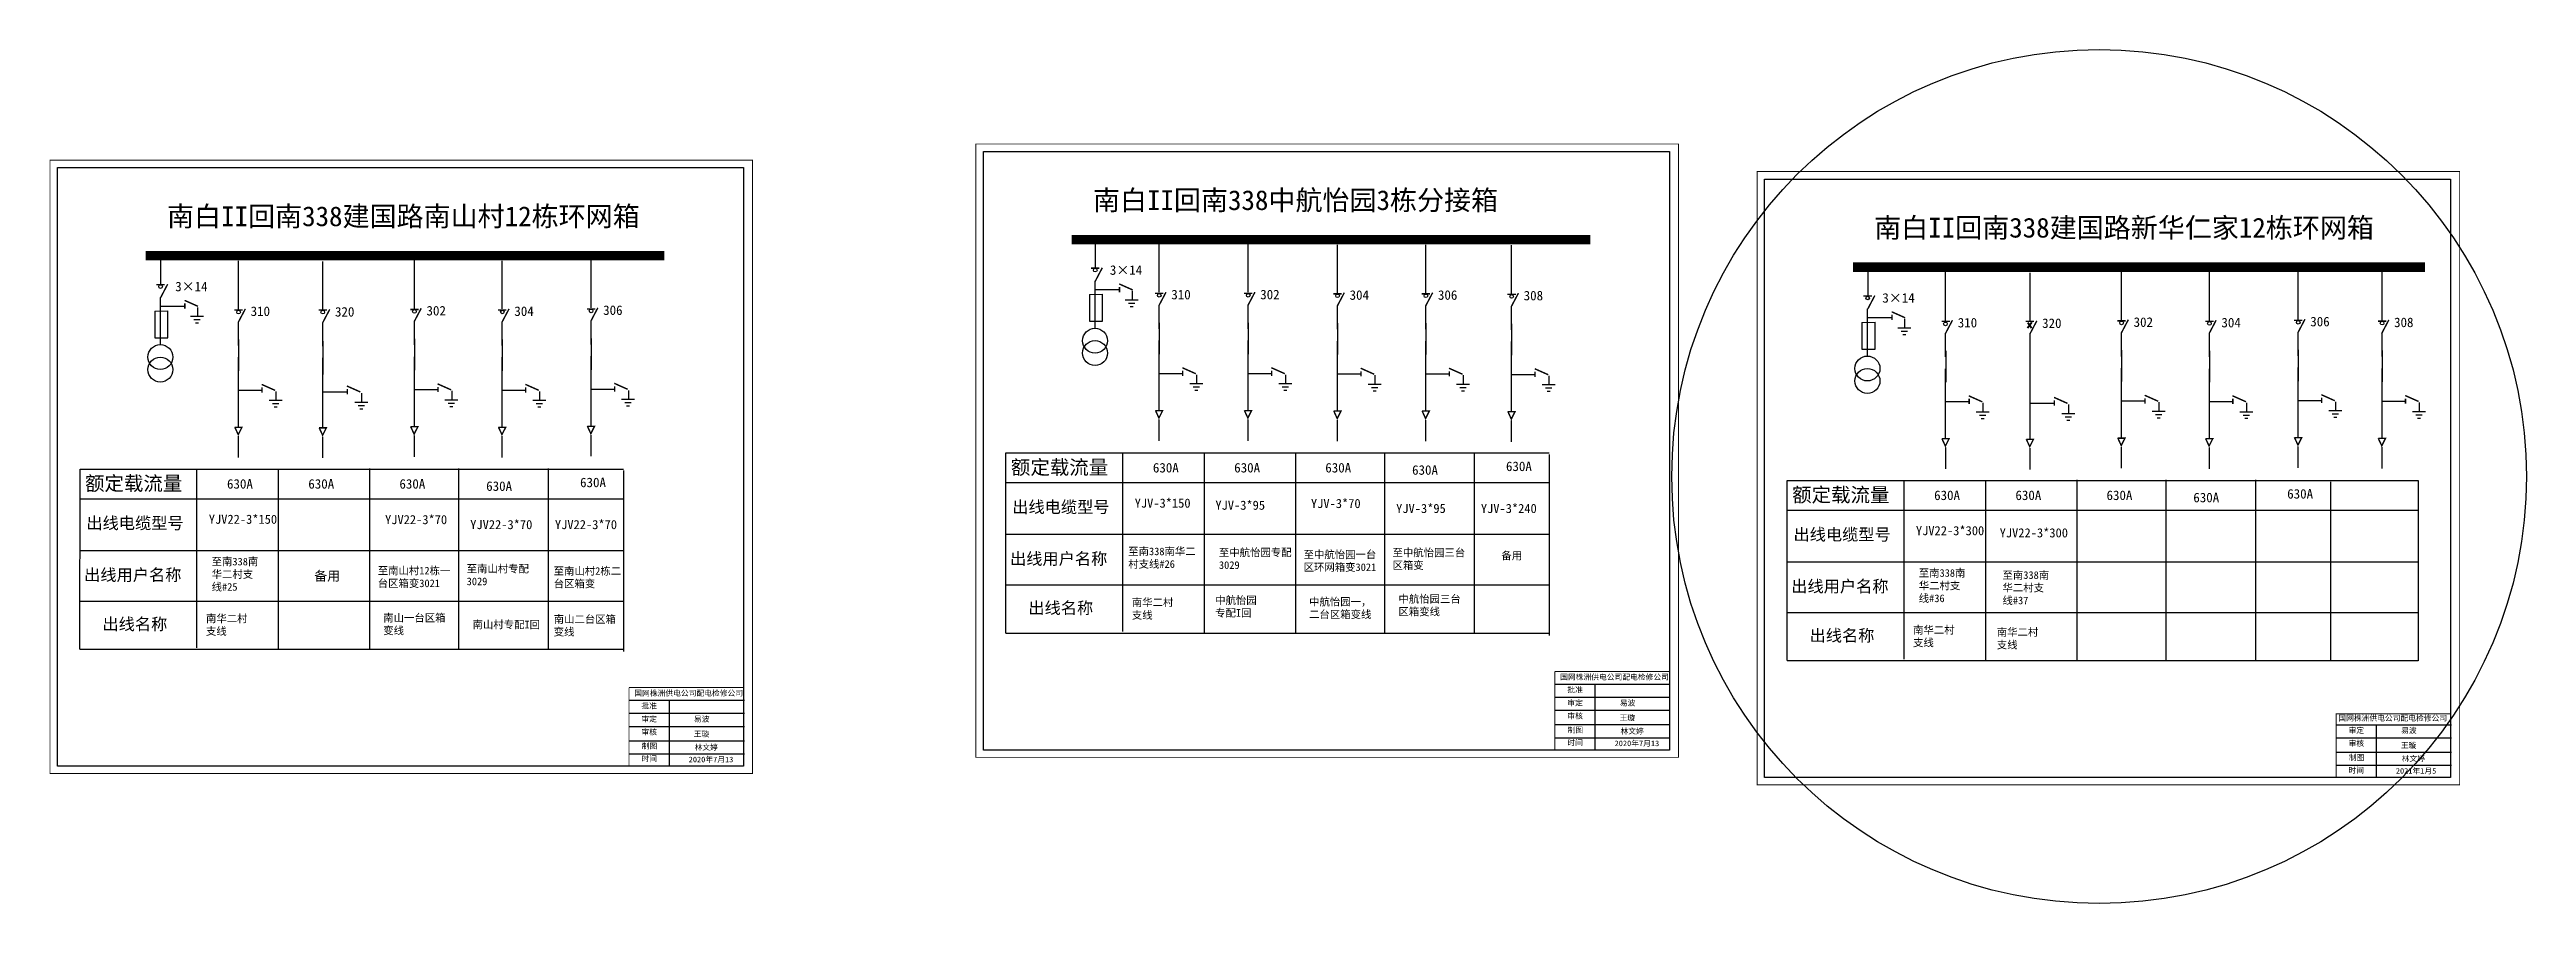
# Model space of a CAD drawing. Extents: x -150 to 338, y -78 to 90.
import ezdxf

# ---------------------------------------------------------------- set-up
doc = ezdxf.new("R2010")
doc.units = 0
doc.header["$LTSCALE"] = 0.774411
doc.linetypes.add('CENTER', pattern=[50.8, 31.75, -6.35, 6.35, -6.35])
doc.layers.get('0').update_dxf_attribs({"linetype": 'CONTINUOUS'})
doc.layers.add('2', color=7, linetype='CONTINUOUS')
doc.styles.add('HZ', font='KTGB2312.ttf')
doc.styles.get("Standard").update_dxf_attribs({"font": '', "height": 2.5})
doc.styles.add('字体', font='', dxfattribs={"height": 2.5})
doc.styles.get('Standard').set_extended_font_data('SimSun')
doc.styles.get('字体').set_extended_font_data('SimSun')

# ---------------------------------------------------------------- blocks, each defined once
blk = doc.blocks.new('JD')
for points in [[(-2, 0.2), (-2, -0.2), (2, 0.2), (2, -0.2)], [(1, -1.2), (1, -0.8), (-1, -1.2), (-1, -0.8)], [(-0.5, -1.8), (-0.5, -2.2), (0.5, -1.8), (0.5, -2.2)]]:
    blk.add_trace(points)

msp = doc.modelspace()

# ---------------------------------------------------------------- linework, layer by layer
at = {"color": 0}
for p, q in [((-43.36, 48.88), (-43.36, 39.38)), ((56.09, 51.98), (56.09, 47.27)), ((68.64, 51.96), (68.64, 42.46)), ((86.17, 51.97), (86.17, 42.46)), ((103.8, 51.86), (103.8, 42.36)), ((121.21, 51.86), (121.21, 42.36)), ((138.11, 51.76), (138.11, 42.26)), ((-128.18, 48.73), (-128.18, 44.02)), ((-112.87, 48.67), (-112.87, 39.17)), ((-96.24, 48.55), (-96.24, 39.05)), ((-78.19, 48.78), (-78.19, 39.28)), ((-60.88, 48.68), (-60.88, 39.18)), ((56.01, 44.69), (56.01, 35.27)), ((208.38, 46.48), (208.38, 41.77)), ((223.69, 46.42), (223.69, 36.92)), ((240.32, 46.3), (240.32, 36.8)), ((258.37, 46.53), (258.37, 37.03)), ((275.68, 46.43), (275.68, 36.93)), ((293.2, 46.63), (293.2, 37.13)), ((309.72, 46.48), (309.72, 36.97)), ((-128.26, 41.44), (-128.26, 32.03)), ((-128.11, 39.74), (-123.46, 39.74)), ((-120.92, 39.49), (-120.92, 37.72)), ((54.95, 42.02), (54.95, 36.76)), ((56.16, 42.99), (60.81, 42.99)), ((57.55, 36.76), (57.55, 42.08)), ((63.35, 42.74), (63.35, 40.97)), ((68.64, 39.9), (68.64, 35.25)), ((86.17, 39.91), (86.17, 35.26)), ((103.8, 39.8), (103.8, 35.16)), ((121.21, 39.8), (121.21, 35.16)), ((138.11, 39.7), (138.11, 35.05)), ((208.29, 39.19), (208.29, 29.78)), ((-129.32, 38.77), (-129.32, 33.51)), ((-126.72, 33.51), (-126.72, 38.83)), ((-112.87, 36.61), (-112.87, 31.96)), ((-96.24, 36.5), (-96.24, 31.85)), ((-78.19, 36.72), (-78.19, 32.07)), ((-60.88, 36.62), (-60.88, 31.97)), ((-43.36, 36.82), (-43.36, 32.18)), ((54.95, 36.76), (57.55, 36.76)), ((207.24, 36.52), (207.24, 31.26)), ((208.45, 37.49), (213.1, 37.49)), ((209.84, 31.26), (209.84, 36.58)), ((215.64, 37.24), (215.64, 35.47)), ((223.69, 34.36), (223.69, 29.71)), ((240.32, 34.25), (240.32, 29.6)), ((258.37, 34.47), (258.37, 29.82)), ((275.68, 34.37), (275.68, 29.72)), ((293.2, 34.57), (293.2, 29.93)), ((309.72, 34.42), (309.72, 29.77)), ((-129.32, 33.51), (-126.72, 33.51)), ((-112.87, 29.64), (-112.87, 15.91)), ((-96.24, 29.52), (-96.24, 15.8)), ((-78.19, 29.75), (-78.19, 16.03)), ((-60.88, 29.64), (-60.88, 15.92)), ((-43.36, 29.85), (-43.36, 16.13)), ((68.64, 32.93), (68.64, 19.21)), ((86.17, 32.93), (86.17, 19.21)), ((103.8, 32.83), (103.8, 19.11)), ((121.21, 32.83), (121.21, 19.11)), ((138.11, 32.73), (138.11, 19.01)), ((207.24, 31.26), (209.84, 31.26)), ((68.61, 26.46), (73.25, 26.46)), ((76.05, 26.2), (76.05, 24.44)), ((86.14, 26.46), (90.79, 26.46)), ((93.59, 26.21), (93.59, 24.44)), ((103.77, 26.36), (108.41, 26.36)), ((111.21, 26.11), (111.21, 24.34)), ((121.18, 26.36), (125.83, 26.36)), ((128.62, 26.11), (128.62, 24.34)), ((138.08, 26.26), (142.73, 26.26)), ((145.53, 26), (145.53, 24.24)), ((223.69, 27.39), (223.69, 13.66)), ((240.32, 27.27), (240.32, 13.55)), ((258.37, 27.5), (258.37, 13.78)), ((275.68, 27.39), (275.68, 13.67)), ((293.2, 27.6), (293.2, 13.88)), ((309.72, 27.44), (309.72, 13.72)), ((-112.9, 23.17), (-108.26, 23.17)), ((-105.46, 22.91), (-105.46, 21.14)), ((-96.1, 22.86), (-91.46, 22.86)), ((-88.56, 22.56), (-88.56, 20.79)), ((-78.23, 23.28), (-73.58, 23.28)), ((-70.78, 23.02), (-70.78, 21.25)), ((-60.91, 23.17), (-56.27, 23.17)), ((-53.47, 22.92), (-53.47, 21.15)), ((-43.39, 23.38), (-38.75, 23.38)), ((-35.95, 23.12), (-35.95, 21.36)), ((223.66, 20.92), (228.3, 20.92)), ((231.1, 20.66), (231.1, 18.89)), ((240.45, 20.61), (245.1, 20.61)), ((248, 20.31), (248, 18.54)), ((258.33, 21.03), (262.98, 21.03)), ((265.78, 20.77), (265.78, 19)), ((275.65, 20.92), (280.29, 20.92)), ((283.09, 20.67), (283.09, 18.9)), ((293.17, 21.13), (297.81, 21.13)), ((300.61, 20.87), (300.61, 19.11)), ((309.69, 20.97), (314.33, 20.97)), ((317.13, 20.72), (317.13, 18.95)), ((38.47, -24.76), (38.48, 10.76)), ((38.48, 10.76), (145.6, 10.76)), ((61.47, 10.58), (61.47, -24.48)), ((95.57, 10.88), (95.57, -24.83)), ((113.12, 10.88), (113.12, -24.83)), ((130.79, 10.88), (130.79, -24.83)), ((145.61, 10.48), (145.61, -25.23)), ((-144.07, -27.94), (-144.06, 7.58)), ((-144.06, 7.58), (-36.94, 7.58)), ((-121.07, 7.4), (-121.07, -27.66)), ((-86.97, 7.7), (-86.97, -28.01)), ((-69.42, 7.7), (-69.42, -28.01)), ((-51.75, 7.7), (-51.75, -28.01)), ((-36.93, 7.3), (-36.93, -28.41)), ((38.54, 4.91), (145.61, 4.91)), ((192.49, -30.19), (192.5, 5.33)), ((192.5, 5.33), (316.93, 5.33)), ((215.49, 5.15), (215.49, -29.91)), ((249.59, 5.45), (249.59, -30.26)), ((267.14, 5.45), (267.14, -30.26)), ((284.81, 5.45), (284.81, -30.26)), ((299.63, 5.05), (299.63, -30.27)), ((316.93, 5.33), (316.93, -30.27)), ((-144, 1.73), (-36.93, 1.73)), ((192.56, -0.52), (316.93, -0.52)), ((-144, -8.45), (-36.93, -8.45)), ((38.54, -5.27), (145.61, -5.27)), ((192.56, -10.7), (316.91, -10.7)), ((-36.93, -18.52), (-144.07, -18.52)), ((145.61, -15.33), (38.47, -15.33)), ((316.93, -20.77), (192.49, -20.77)), ((-36.93, -28.02), (-144.07, -28.02)), ((145.61, -24.84), (38.47, -24.84)), ((316.93, -30.27), (192.49, -30.27))]:
    msp.add_line(p, q, dxfattribs=at)
at = {"color": 0, "linetype": 'Continuous'}
for p, q in [((54.95, 42.02), (57.55, 42.08)), ((-129.32, 38.77), (-126.72, 38.83)), ((68.71, 36.45), (68.71, 30.28)), ((86.25, 36.46), (86.25, 30.28)), ((103.87, 36.36), (103.87, 30.18)), ((121.28, 36.36), (121.28, 30.18)), ((138.19, 36.25), (138.19, 30.07)), ((207.24, 36.52), (209.84, 36.58)), ((-112.8, 33.16), (-112.8, 26.98)), ((-96.21, 32.85), (-96.21, 26.26)), ((-78.12, 33.27), (-78.12, 27.09)), ((-60.81, 33.17), (-60.81, 26.99)), ((-43.29, 33.38), (-43.29, 27.2)), ((223.76, 30.91), (223.76, 24.73)), ((240.35, 30.6), (240.35, 24.01)), ((258.44, 31.02), (258.44, 24.84)), ((275.75, 30.92), (275.75, 24.74)), ((293.27, 31.13), (293.27, 24.95)), ((309.79, 30.97), (309.79, 24.79)), ((77.57, 10.78), (77.57, -24.82)), ((-104.97, 7.6), (-104.97, -28)), ((231.59, 5.35), (231.59, -30.25)), ((-35.82, -38), (-13.07, -38)), ((-27.92, -38), (-27.92, -50.93)), ((146.72, -34.82), (169.47, -34.82)), ((146.72, -37.41), (169.47, -37.41)), ((154.62, -34.82), (154.62, -47.75)), ((-35.82, -40.59), (-13.07, -40.59)), ((-35.82, -43.18), (-13.07, -43.18)), ((146.72, -40), (169.47, -40)), ((146.72, -42.83), (169.47, -42.83)), ((300.74, -42.84), (323.49, -42.84)), ((308.64, -42.82), (308.64, -53.18)), ((-35.82, -46.01), (-13.07, -46.01)), ((-35.82, -48.6), (-13.07, -48.6)), ((146.72, -45.42), (169.47, -45.42)), ((300.74, -45.43), (323.49, -45.43)), ((300.74, -48.26), (323.49, -48.26)), ((300.74, -50.85), (323.49, -50.85))]:
    msp.add_line(p, q, dxfattribs=at)
at = {"color": 0, "linetype": 'Continuous', "lineweight": 40}
for p, q in [((240.72, 36.53), (239.92, 35.42)), ((239.95, 36.5), (240.67, 35.46))]:
    msp.add_line(p, q, dxfattribs=at)
at = {"color": 0, "linetype": 'CENTER'}
for p, q in [((68.65, 17.36), (68.65, 13.19)), ((86.18, 17.37), (86.18, 13.19)), ((103.8, 17.27), (103.8, 13.09)), ((121.22, 17.27), (121.22, 13.09)), ((138.12, 17.16), (138.12, 12.99)), ((-112.86, 14.07), (-112.86, 9.89)), ((-96.23, 13.96), (-96.23, 9.78)), ((-78.19, 14.18), (-78.19, 10.01)), ((-60.87, 14.08), (-60.87, 9.9)), ((-43.35, 14.29), (-43.35, 10.11)), ((223.7, 11.82), (223.7, 7.64)), ((240.33, 11.71), (240.33, 7.53)), ((258.37, 11.93), (258.37, 7.76)), ((275.69, 11.83), (275.69, 7.65)), ((293.21, 12.04), (293.21, 7.86)), ((309.73, 11.88), (309.73, 7.7))]:
    msp.add_line(p, q, dxfattribs=at)
at = {"color": 0, "linetype": 'Continuous', "const_width": 0.182}
for points in [[(-149.98, 68.54), (-11.47, 68.54), (-11.47, -52.46), (-149.98, -52.46)], [(32.56, 71.72), (171.07, 71.72), (171.07, -49.28), (32.56, -49.28)], [(186.58, 66.29), (325.09, 66.29), (325.09, -54.71), (186.58, -54.71)]]:
    msp.add_lwpolyline(points, close=True, dxfattribs=at)
at = {"color": 0, "linetype": 'Continuous'}
for points in [[(34.04, 70.24), (169.29, 70.24), (169.29, -47.86), (34.04, -47.86)], [(-148.5, 67.06), (-13.25, 67.06), (-13.25, -51.04), (-148.5, -51.04)], [(188.06, 64.81), (323.31, 64.81), (323.31, -53.29), (188.06, -53.29)]]:
    msp.add_lwpolyline(points, close=True, dxfattribs=at)
at = {"color": 0}
for points, const_width in [([(51.44, 52.86), (153.68, 52.86)], 1.88), ([(-131.1, 49.68), (-28.86, 49.68)], 1.88), ([(-129.01, 43.99), (-127.35, 43.99)], 0.281), ([(-128.18, 41.39), (-126.78, 44.06)], 0.281), ([(55.26, 47.23), (56.92, 47.23)], 0.281), ([(56.09, 44.64), (57.49, 47.31)], 0.281), ([(63.48, 42.93), (60.83, 44.11)], 0.281), ([(205.46, 47.43), (318.26, 47.43)], 1.88), ([(-120.79, 39.69), (-123.44, 40.87)], 0.281), ([(-123.39, 39.24), (-123.39, 40.28)], 0.281), ([(-113.62, 38.97), (-111.97, 38.97)], 0.281), ([(-112.87, 36.54), (-111.46, 39.2)], 0.281), ([(-97.03, 38.97), (-95.37, 38.97)], 0.281), ([(-96.24, 36.42), (-94.83, 39.09)], 0.281), ([(-78.95, 39.08), (-77.29, 39.08)], 0.281), ([(-78.19, 36.65), (-76.79, 39.31)], 0.281), ([(-61.63, 38.98), (-59.98, 38.98)], 0.281), ([(-60.88, 36.54), (-59.47, 39.21)], 0.281), ([(-44.12, 39.18), (-42.46, 39.18)], 0.281), ([(-43.36, 36.75), (-41.96, 39.42)], 0.281), ([(60.88, 42.48), (60.88, 43.53)], 0.281), ([(67.89, 42.26), (69.54, 42.26)], 0.281), ([(68.64, 39.83), (70.05, 42.5)], 0.281), ([(85.42, 42.27), (87.08, 42.27)], 0.281), ([(86.17, 39.83), (87.58, 42.5)], 0.281), ([(103.04, 42.16), (104.7, 42.16)], 0.281), ([(103.8, 39.73), (105.2, 42.4)], 0.281), ([(120.46, 42.16), (122.12, 42.16)], 0.281), ([(121.21, 39.73), (122.62, 42.4)], 0.281), ([(137.36, 42.06), (139.02, 42.06)], 0.281), ([(138.11, 39.63), (139.52, 42.29)], 0.281), ([(207.55, 41.74), (209.21, 41.74)], 0.281), ([(208.38, 39.14), (209.78, 41.81)], 0.281), ([(215.77, 37.44), (213.11, 38.62)], 0.281), ([(213.17, 36.99), (213.17, 38.03)], 0.281), ([(222.94, 36.72), (224.59, 36.72)], 0.281), ([(223.69, 34.29), (225.09, 36.95)], 0.281), ([(239.53, 36.72), (241.19, 36.72)], 0.281), ([(240.32, 34.17), (241.73, 36.84)], 0.281), ([(257.61, 36.83), (259.27, 36.83)], 0.281), ([(258.37, 34.4), (259.77, 37.06)], 0.281), ([(274.93, 36.73), (276.58, 36.73)], 0.281), ([(275.68, 34.29), (277.08, 36.96)], 0.281), ([(292.44, 36.93), (294.1, 36.93)], 0.281), ([(293.2, 34.5), (294.6, 37.17)], 0.281), ([(308.96, 36.77), (310.62, 36.77)], 0.281), ([(309.72, 34.34), (311.12, 37.01)], 0.281), ([(-105.59, 23.11), (-108.24, 24.29)], 0.281), ([(-70.91, 23.22), (-73.56, 24.4)], 0.281), ([(-53.6, 23.12), (-56.25, 24.3)], 0.281), ([(-36.08, 23.32), (-38.73, 24.51)], 0.281), ([(75.92, 26.4), (73.27, 27.58)], 0.281), ([(73.33, 25.95), (73.33, 27)], 0.281), ([(93.46, 26.41), (90.81, 27.59)], 0.281), ([(90.86, 25.96), (90.86, 27)], 0.281), ([(111.08, 26.3), (108.43, 27.49)], 0.281), ([(108.49, 25.86), (108.49, 26.9)], 0.281), ([(128.5, 26.3), (125.84, 27.49)], 0.281), ([(125.9, 25.86), (125.9, 26.9)], 0.281), ([(145.4, 26.2), (142.75, 27.38)], 0.281), ([(142.8, 25.75), (142.8, 26.8)], 0.281), ([(-108.18, 22.66), (-108.18, 23.7)], 0.281), ([(-88.79, 22.8), (-91.44, 23.98)], 0.281), ([(-91.38, 22.35), (-91.38, 23.39)], 0.281), ([(-73.5, 22.77), (-73.5, 23.81)], 0.281), ([(-56.19, 22.67), (-56.19, 23.71)], 0.281), ([(-38.67, 22.88), (-38.67, 23.92)], 0.281), ([(230.97, 20.86), (228.32, 22.04)], 0.281), ([(228.38, 20.41), (228.38, 21.45)], 0.281), ([(247.77, 20.55), (245.12, 21.73)], 0.281), ([(245.18, 20.1), (245.18, 21.14)], 0.281), ([(265.65, 20.97), (263, 22.15)], 0.281), ([(263.06, 20.52), (263.06, 21.56)], 0.281), ([(282.96, 20.87), (280.31, 22.05)], 0.281), ([(280.37, 20.42), (280.37, 21.46)], 0.281), ([(300.48, 21.07), (297.83, 22.26)], 0.281), ([(297.89, 20.63), (297.89, 21.67)], 0.281), ([(317, 20.92), (314.35, 22.1)], 0.281), ([(314.41, 20.47), (314.41, 21.51)], 0.281), ([(-113.56, 15.83), (-112.13, 15.83), (-112.86, 14.38), (-113.54, 15.86)], 0.281), ([(-96.93, 15.72), (-95.5, 15.72), (-96.23, 14.27), (-96.91, 15.74)], 0.281), ([(-78.89, 15.94), (-77.45, 15.94), (-78.19, 14.49), (-78.87, 15.97)], 0.281), ([(-61.57, 15.84), (-60.14, 15.84), (-60.87, 14.39), (-61.56, 15.86)], 0.281), ([(-44.05, 16.04), (-42.62, 16.04), (-43.35, 14.59), (-44.04, 16.07)], 0.281), ([(67.95, 19.12), (69.38, 19.12), (68.65, 17.67), (67.97, 19.15)], 0.281), ([(85.48, 19.13), (86.92, 19.13), (86.18, 17.68), (85.5, 19.15)], 0.281), ([(103.11, 19.03), (104.54, 19.03), (103.8, 17.57), (103.12, 19.05)], 0.281), ([(120.52, 19.03), (121.95, 19.03), (121.22, 17.57), (120.54, 19.05)], 0.281), ([(137.42, 18.92), (138.85, 18.92), (138.12, 17.47), (137.44, 18.95)], 0.281), ([(223, 13.58), (224.43, 13.58), (223.7, 12.13), (223.01, 13.61)], 0.281), ([(239.63, 13.47), (241.06, 13.47), (240.33, 12.02), (239.65, 13.49)], 0.281), ([(257.67, 13.69), (259.11, 13.69), (258.37, 12.24), (257.69, 13.72)], 0.281), ([(274.99, 13.59), (276.42, 13.59), (275.69, 12.14), (275, 13.61)], 0.281), ([(292.51, 13.79), (293.94, 13.79), (293.21, 12.34), (292.52, 13.82)], 0.281), ([(309.03, 13.64), (310.46, 13.64), (309.73, 12.19), (309.04, 13.66)], 0.281)]:
    msp.add_lwpolyline(points, dxfattribs=dict(at, const_width=const_width))
at = {"color": 0, "linetype": 'Continuous', "const_width": 0.182}
for points in [[(146.72, -32.34), (146.71, -47.71)], [(146.72, -32.34), (169.47, -32.34)], [(-35.82, -35.52), (-35.83, -50.89)], [(-35.82, -35.52), (-13.07, -35.52)], [(300.66, -40.71), (323.32, -40.71)], [(300.74, -40.77), (300.73, -53.14)]]:
    msp.add_lwpolyline(points, dxfattribs=at)
at = {"color": 1, "linetype": 'Continuous'}
msp.add_circle((254.01, 6.12), 84.25, dxfattribs=at)
at = {"color": 0}
for centre in [(-128.18, 43.59), (56.09, 46.84), (-43.29, 38.79), (68.72, 41.86), (86.25, 41.87), (103.87, 41.77), (121.29, 41.77), (138.19, 41.66), (208.38, 41.34), (-112.79, 38.57), (-96.2, 38.57), (-78.12, 38.68), (-60.8, 38.58), (223.71, 36.22), (258.44, 36.43), (275.75, 36.33), (293.27, 36.54), (309.79, 36.38)]:
    msp.add_circle(centre, 0.36, dxfattribs=at)
at = {"layer": '2', "color": 0}
for centre in [(56.05, 32.92), (-128.22, 29.68), (-128.22, 27.22), (56.05, 30.47), (208.34, 27.43), (208.34, 24.97)]:
    msp.add_circle(centre, 2.46, dxfattribs=at)

# ---------------------------------------------------------------- block references
at = {"color": 0, "xscale": 0.65625, "yscale": 0.65625, "zscale": 0.65625}
for p in [(63.3, 40.94), (-120.97, 37.7), (215.59, 35.45), (76, 24.41), (93.54, 24.42), (111.16, 24.31), (128.57, 24.31), (-105.51, 21.12), (-88.61, 20.77), (-70.83, 21.23), (-53.52, 21.13), (-36, 21.33), (145.48, 24.21), (231.05, 18.87), (247.95, 18.52), (265.73, 18.98), (283.04, 18.88), (300.56, 19.08), (317.08, 18.93)]:
    msp.add_blockref('JD', p, dxfattribs=at)

# ---------------------------------------------------------------- texts
at = {"color": 0}
for s, height, p in [('3×14', 1.875, (-125.29, 42.67)), ('3×14', 1.875, (58.98, 45.92)), ('310', 1.875, (-110.42, 37.79)), ('320', 1.875, (-93.79, 37.68)), ('302', 1.875, (-75.75, 37.9)), ('304', 1.875, (-58.43, 37.8)), ('306', 1.875, (-40.92, 38)), ('310', 1.875, (71.09, 41.08)), ('302', 1.875, (88.62, 41.09)), ('304', 1.875, (106.24, 40.99)), ('306', 1.875, (123.66, 40.99)), ('308', 1.875, (140.56, 40.88)), ('3×14', 1.875, (211.27, 40.42)), ('310', 1.875, (226.14, 35.54)), ('320', 1.875, (242.77, 35.43)), ('302', 1.875, (260.81, 35.65)), ('304', 1.875, (278.12, 35.55)), ('306', 1.875, (295.64, 35.75)), ('308', 1.875, (312.16, 35.6)), ('630A', 1.875, (-115.08, 3.73)), ('630A', 1.875, (-99.05, 3.73)), ('630A', 1.875, (-81.09, 3.73)), ('630A', 1.875, (-63.98, 3.29)), ('630A', 1.875, (-45.47, 4.02)), ('630A', 1.875, (67.46, 6.92)), ('630A', 1.875, (83.49, 6.92)), ('630A', 1.875, (101.45, 6.92)), ('630A', 1.875, (118.56, 6.47)), ('630A', 1.875, (137.07, 7.2)), ('YJV-3*150', 1.8, (63.87, -0.03)), ('YJV-3*95', 1.8, (79.78, -0.44)), ('YJV-3*70', 1.8, (98.62, -0.1)), ('YJV-3*95', 1.8, (115.41, -1.08)), ('YJV-3*240', 1.8, (132.12, -1.08)), ('630A', 1.875, (221.48, 1.48)), ('630A', 1.875, (237.51, 1.48)), ('630A', 1.875, (255.47, 1.48)), ('630A', 1.875, (272.58, 1.04)), ('630A', 1.875, (291.09, 1.77)), ('YJV22-3*150', 1.8, (-118.67, -3.21)), ('YJV22-3*70', 1.8, (-83.92, -3.28)), ('YJV22-3*70', 1.8, (-67.13, -4.26)), ('YJV22-3*70', 1.8, (-50.43, -4.26)), ('YJV22-3*300', 1.8, (217.89, -5.46)), ('YJV22-3*300', 1.8, (234.4, -5.89)), ('备用', 1.875, (-97.88, -14.42))]:
    msp.add_text(s, height=height, dxfattribs=at).set_placement(p)
at = {"color": 0, "style": 'HZ'}
for s, height, p in [('额定载流量', 2.812, (39.47, 6.54)), ('额定载流量', 2.812, (-143.07, 3.36)), ('出线电缆型号', 2.344, (39.73, -1.06)), ('额定载流量', 2.812, (193.49, 1.11)), ('出线电缆型号', 2.344, (-142.81, -4.24)), ('出线电缆型号', 2.344, (193.75, -6.49)), ('出线用户名称', 2.344, (39.29, -11.27)), ('出线用户名称', 2.344, (-143.25, -14.46)), ('出线用户名称', 2.344, (193.31, -16.71)), ('出线名称', 2.344, (42.9, -20.98)), ('出线名称', 2.344, (-139.64, -24.17)), ('出线名称', 2.344, (196.92, -26.42))]:
    msp.add_text(s, height=height, dxfattribs=at).set_placement(p)
at = {"color": 0, "linetype": 'Continuous', "attachment_point": 1, "style": '字体'}
for s, insert, char_height, width in [('至南338南华二村支线#25', (-118.11, -9.91), 1.5, 9.8958), ('至南338南华二村支线#26', (62.6, -7.9), 1.5, 14.9215), ('至中航怡园专配3029', (80.48, -8.11), 1.5, 14.9215), ('至中航怡园一台区环网箱变3021', (97.18, -8.52), 1.5, 14.9215), ('至中航怡园三台区箱变', (114.71, -8.14), 1.5, 14.9215), ('备用', (136.16, -8.75), 1.5, 14.9215), ('至南山村12栋一台区箱变3021', (-85.36, -11.7), 1.5, 14.9215), ('至南山村专配3029', (-67.83, -11.32), 1.5, 14.9215), ('至南山村2栋二台区箱变', (-50.68, -11.77), 1.5, 14.9215), ('至南338南华二村支线#36', (218.45, -12.16), 1.5, 9.8958), ('至南338南华二村支线#37', (234.96, -12.58), 1.5, 9.8958), ('南华二村支线', (63.31, -17.97), 1.5, 9.8958), ('中航怡园专配I回', (79.74, -17.54), 1.5, 9.8958), ('中航怡园一，二台区箱变线', (98.26, -17.84), 1.5, 13.274), ('中航怡园三台区箱变线', (115.87, -17.29), 1.5, 13.9801), ('南华二村支线', (-119.23, -21.15), 1.5, 9.8958), ('南山一台区箱变线', (-84.28, -21.02), 1.5, 13.274), ('南山村专配I回', (-66.67, -22.34), 1.5, 13.9801), ('南山二台区箱变线', (-50.67, -21.28), 1.5, 13.274), ('南华二村支线', (217.33, -23.4), 1.5, 9.8958), ('南华二村支线', (233.84, -23.83), 1.5, 9.8958), ('国网株洲供电公司配电检修公司', (147.75, -32.89), 1.0944, 29.9201), ('国网株洲供电公司配电检修公司', (-34.79, -36.07), 1.0944, 29.9201), ('{\\fKaiTi_GB2312|b0|i0|c134|p49;批准}', (-33.38, -38.57), 1.0944, 8.5588), ('{\\fKaiTi_GB2312|b0|i0|c134|p49;批准}', (149.17, -35.38), 1.0944, 8.5588), ('\\f\uffbfﾬￌﾣﾤ_GB2312|b0|i0|c134|p49;审定', (149.17, -37.98), 1.0944, 8.5588), ('易波', (159.53, -38), 1.094, 8.5588), ('\\f\uffbfﾬￌﾣﾤ_GB2312|b0|i0|c134|p49;审定', (-33.38, -41.16), 1.0944, 8.5588), ('\\f\uffbfﾬￌﾣﾤ_GB2312|b0|i0|c134|p49;审核', (-33.38, -43.74), 1.0944, 8.5588), ('易波', (-23.01, -41.18), 1.094, 8.5588), ('\\f\uffbfﾬￌﾣﾤ_GB2312|b0|i0|c134|p49;审核', (149.17, -40.56), 1.0944, 8.5588), ('\\f\uffbfﾬￌﾣﾤ_GB2312|b0|i0|c134|p49;制图', (149.22, -43.34), 1.0944, 8.5588), ('王璇', (159.48, -40.93), 1.094, 8.5588), ('林文婷', (159.64, -43.57), 1.094, 8.5588), ('国网株洲供电公司配电检修公司', (301.17, -41), 1.0944, 29.9201), ('\\f\uffbfﾬￌﾣﾤ_GB2312|b0|i0|c134|p49;审定', (303.18, -43.41), 1.0944, 8.5588), ('易波', (313.55, -43.43), 1.094, 8.5588), ('\\f\uffbfﾬￌﾣﾤ_GB2312|b0|i0|c134|p49;制图', (-33.32, -46.52), 1.0944, 8.5588), ('王璇', (-23.06, -44.12), 1.094, 8.5588), ('林文婷', (-22.9, -46.75), 1.094, 8.5588), ('\\f\uffbfﾬￌﾣﾤ_GB2312|b0|i0|c134|p49;时间', (149.17, -45.85), 1.0944, 8.5588), ('2020年7月13', (158.49, -45.98), 1.094, 16.0081), ('\\f\uffbfﾬￌﾣﾤ_GB2312|b0|i0|c134|p49;制图', (303.24, -48.77), 1.0944, 8.5588), ('\\f\uffbfﾬￌﾣﾤ_GB2312|b0|i0|c134|p49;审核', (303.18, -45.99), 1.0944, 8.5588), ('王璇', (313.5, -46.37), 1.094, 8.5588), ('林文婷', (313.66, -49), 1.094, 8.5588), ('\\f\uffbfﾬￌﾣﾤ_GB2312|b0|i0|c134|p49;时间', (-33.38, -49.03), 1.0944, 8.5588), ('2020年7月13', (-24.05, -49.16), 1.094, 16.0081), ('\\f\uffbfﾬￌﾣﾤ_GB2312|b0|i0|c134|p49;时间', (303.18, -51.28), 1.0944, 8.5588), ('2021年1月5', (312.51, -51.41), 1.094, 16.0081)]:
    msp.add_mtext(s, dxfattribs=dict(at, insert=insert, char_height=char_height, width=width))
at = {"layer": '2', "color": 0, "char_height": 3.9062, "attachment_point": 1, "style": '字体'}
for s, insert, width in [('南白II回南338建国路南山村12栋环网箱', (-126.9, 59.42), 97.8773), ('南白II回南338中航怡园3栋分接箱', (55.64, 62.6), 97.8773), ('南白II回南338建国路新华仁家12栋环网箱', (209.66, 57.17), 103.892)]:
    msp.add_mtext(s, dxfattribs=dict(at, insert=insert, width=width))

doc.saveas('drawing.dxf')
